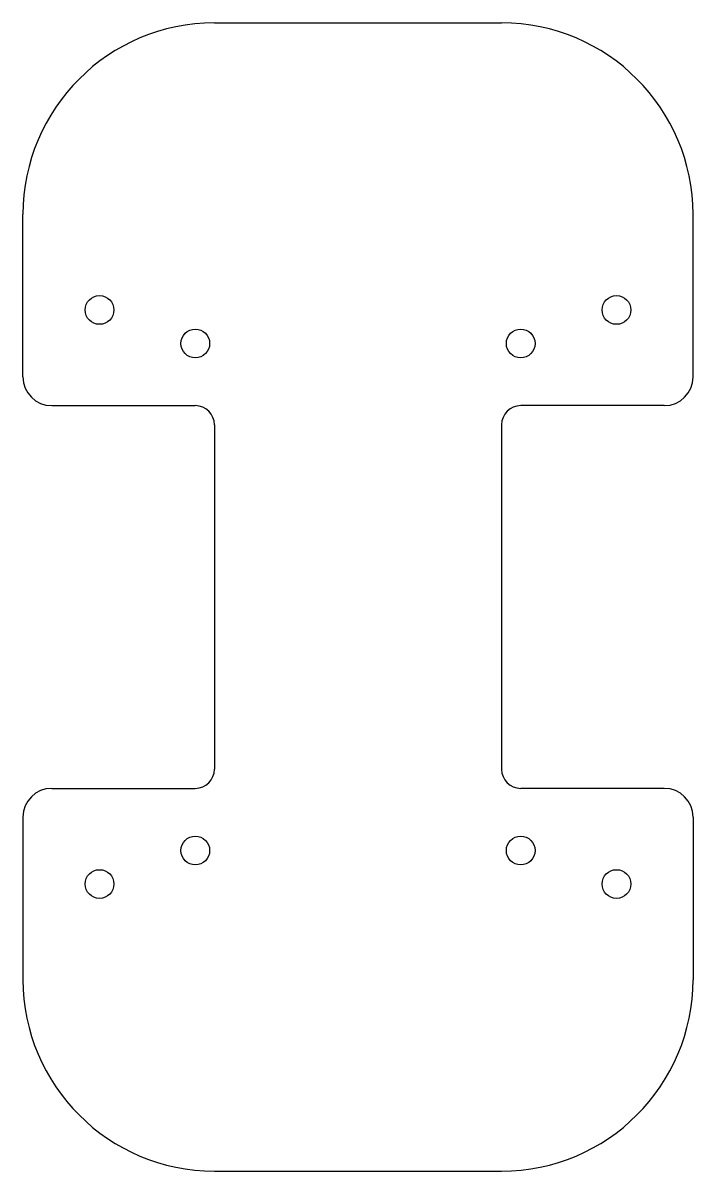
# Model space of a CAD drawing. Header units: millimetres. Extents: x -35 to 35, y -60 to 60.
import ezdxf

# ---------------------------------------------------------------- set-up
doc = ezdxf.new("R2010")
doc.units = ezdxf.units.MM

msp = doc.modelspace()

# ---------------------------------------------------------------- linework, layer by layer
at = {"color": 7, "linetype": 'Continuous', "lineweight": 25}
for p, q in [((-15, 60), (15, 60)), ((-35, 23), (-35, 40)), ((35, 23), (35, 40)), ((-32, 20), (-17, 20)), ((32, 20), (17, 20)), ((-15, 18), (-15, -18)), ((15, 18), (15, -18)), ((-32, -20), (-17, -20)), ((32, -20), (17, -20)), ((-35, -23), (-35, -40)), ((35, -23), (35, -40)), ((-15, -60), (15, -60))]:
    msp.add_line(p, q, dxfattribs=at)
for centre in [(-27, 30), (27, 30), (-17, 26.5), (17, 26.5), (-17, -26.5), (17, -26.5), (-27, -30), (27, -30)]:
    msp.add_circle(centre, 1.5, dxfattribs=at)
for centre, radius, start, end in [((-15, 40), 20, 90, 180), ((15, 40), 20, 0, 90), ((-32, 23), 3, 180, 270), ((32, 23), 3, 270, 0), ((-17, 18), 2, 0, 90), ((17, 18), 2, 90, 180), ((-17, -18), 2, 270, 0), ((17, -18), 2, 180, 270), ((-32, -23), 3, 90, 180), ((32, -23), 3, 0, 90), ((-15, -40), 20, 180, 270), ((15, -40), 20, 270, 0)]:
    msp.add_arc(centre, radius, start, end, dxfattribs=at)

doc.saveas('drawing.dxf')
